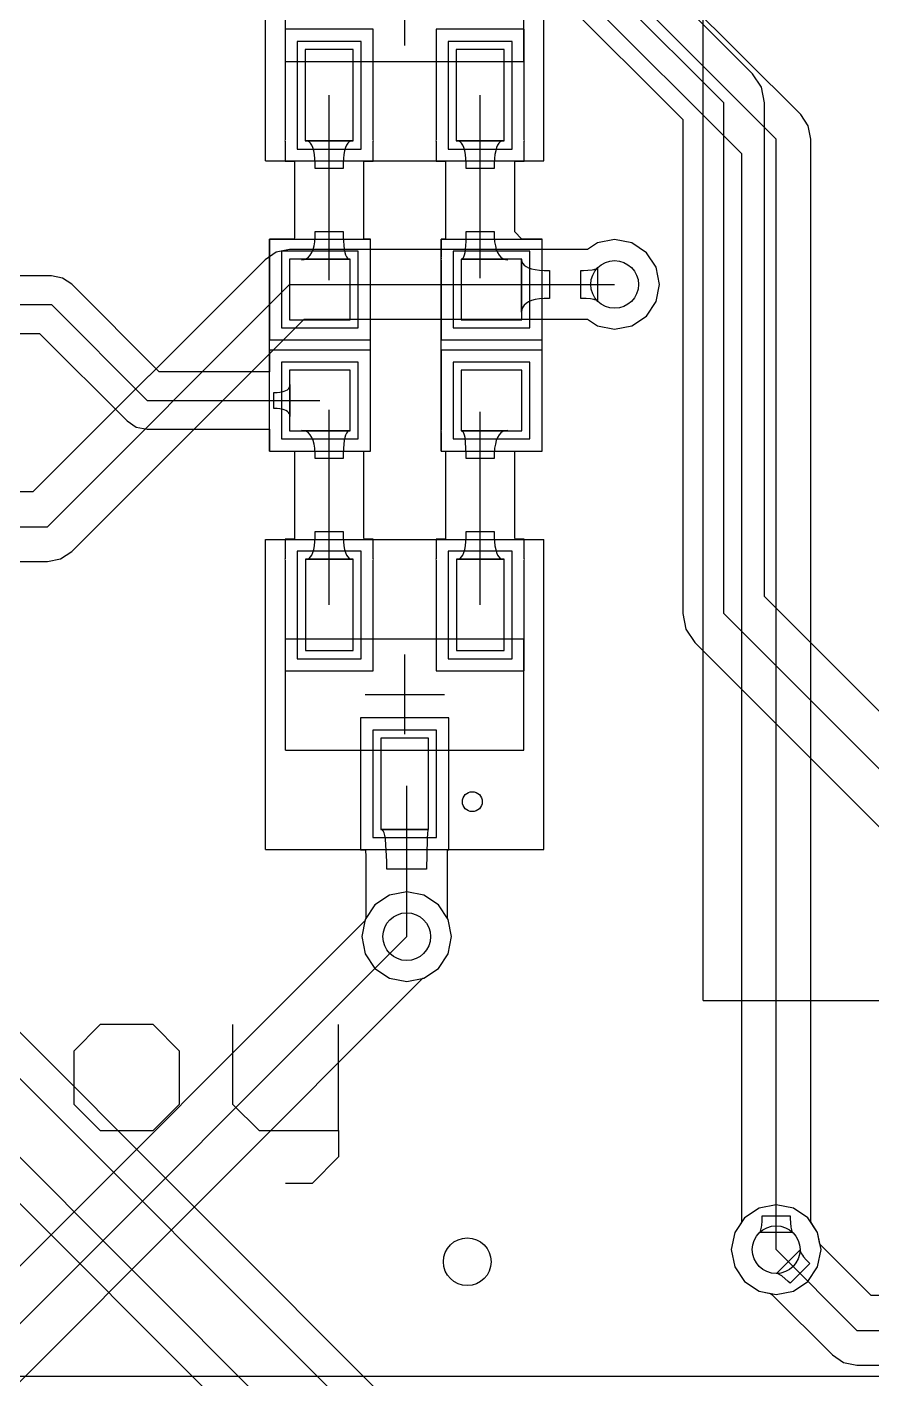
# Model space of a CAD drawing. Header units: millimetres. Extents: x 31.7 to 126, y 35.8 to 88.7.
# Drawn here: x 56.87 to 67.5, y 60.68 to 77.69 of the extents above; entities that cross this region are included whole.
import ezdxf

# ---------------------------------------------------------------- set-up
doc = ezdxf.new("R2010")
doc.units = ezdxf.units.MM
for name, color, linetype in [('BottomLayer', 5, 'Continuous'), ('BottomOverlay', 54, 'Continuous'), ('Mechanical13', 56, 'Continuous'), ('Mechanical15', 56, 'Continuous'), ('MultiLayer', 9, 'Continuous'), ('TopLayer', 1, 'Continuous'), ('TopOverlay', 2, 'Continuous'), ('TopPaste', 8, 'Continuous'), ('TopSolder', 216, 'Continuous')]:
    doc.layers.add(name, color=color, linetype=linetype)

# ---------------------------------------------------------------- blocks, each defined once
blk = doc.blocks.new('18650____________B_2')
at = {"layer": 'BottomOverlay'}
blk.add_line((-0.469, 22), (76.531, 22), dxfattribs=at)
blk = doc.blocks.new('_8050_8')
at = {"layer": 'Mechanical13'}
for p, q in [((0.776, 1.424), (-0.624, 1.424)), ((-0.624, -1.576), (-0.624, 1.424)), ((0.776, -1.576), (0.776, 1.424)), ((0.776, -1.576), (-0.624, -1.576))]:
    blk.add_line(p, q, dxfattribs=at)
at = {"layer": 'Mechanical15'}
for p, q in [((2.026, 1.674), (-1.874, 1.674)), ((-1.874, -1.826), (-1.874, 1.674)), ((2.026, -1.826), (2.026, 1.674)), ((0.076, -0.576), (0.076, 0.424)), ((0.576, -0.076), (-0.424, -0.076)), ((2.026, -1.826), (-1.874, -1.826))]:
    blk.add_line(p, q, dxfattribs=at)
at = {"layer": 'TopLayer'}
for p, q in [((-0.474, 1.174), (-1.624, 1.174)), ((-1.624, 1.174), (-1.624, 0.574)), ((-0.474, 0.574), (-0.474, 1.174)), ((-1.624, 0.574), (-0.474, 0.574)), ((1.776, 0.224), (0.626, 0.224)), ((0.626, 0.224), (0.626, -0.376)), ((1.776, -0.376), (1.776, 0.224)), ((0.626, -0.376), (1.776, -0.376)), ((-0.474, -0.726), (-1.624, -0.726)), ((-1.624, -0.726), (-1.624, -1.326)), ((-0.474, -1.326), (-0.474, -0.726)), ((-1.624, -1.326), (-0.474, -1.326))]:
    blk.add_line(p, q, dxfattribs=at)
at = {"layer": 'TopOverlay'}
for p, q in [((0.776, 1.424), (-0.124, 1.424)), ((0.776, 0.624), (0.776, 1.424)), ((0.776, -1.576), (0.776, -0.776)), ((0.776, -1.576), (-0.124, -1.576))]:
    blk.add_line(p, q, dxfattribs=at)
blk.add_circle((1.426, 0.774), 0.125, dxfattribs=at)
at = {"layer": 'TopPaste'}
for p, q in [((-0.474, 1.174), (-1.624, 1.174)), ((-1.624, 1.174), (-1.624, 0.574)), ((-0.474, 0.574), (-0.474, 1.174)), ((-1.624, 0.574), (-0.474, 0.574)), ((1.776, 0.224), (0.626, 0.224)), ((0.626, 0.224), (0.626, -0.376)), ((1.776, -0.376), (1.776, 0.224)), ((0.626, -0.376), (1.776, -0.376)), ((-0.474, -0.726), (-1.624, -0.726)), ((-1.624, -0.726), (-1.624, -1.326)), ((-0.474, -1.326), (-0.474, -0.726)), ((-1.624, -1.326), (-0.474, -1.326))]:
    blk.add_line(p, q, dxfattribs=at)
at = {"layer": 'TopSolder'}
for p, q in [((-0.372, 1.275), (-1.725, 1.275)), ((-1.725, 1.275), (-1.725, 0.472)), ((-0.372, 0.472), (-0.372, 1.275)), ((-1.725, 0.472), (-0.372, 0.472)), ((1.878, 0.325), (0.525, 0.325)), ((0.525, 0.325), (0.525, -0.478)), ((1.878, -0.478), (1.878, 0.325)), ((0.525, -0.478), (1.878, -0.478)), ((-0.372, -0.625), (-1.725, -0.625)), ((-1.725, -0.625), (-1.725, -1.428)), ((-0.372, -1.428), (-0.372, -0.625)), ((-1.725, -1.428), (-0.372, -1.428))]:
    blk.add_line(p, q, dxfattribs=at)
blk = doc.blocks.new('_8050_10')
at = {"layer": 'Mechanical13'}
for p, q in [((-0.624, 1.424), (0.776, 1.424)), ((-0.624, 1.424), (-0.624, -1.576)), ((0.776, 1.424), (0.776, -1.576)), ((-0.624, -1.576), (0.776, -1.576))]:
    blk.add_line(p, q, dxfattribs=at)
at = {"layer": 'Mechanical15'}
for p, q in [((-1.874, 1.674), (2.026, 1.674)), ((-1.874, 1.674), (-1.874, -1.826)), ((2.026, 1.674), (2.026, -1.826)), ((0.076, 0.424), (0.076, -0.576)), ((-0.424, -0.076), (0.576, -0.076)), ((-1.874, -1.826), (2.026, -1.826))]:
    blk.add_line(p, q, dxfattribs=at)
at = {"layer": 'TopLayer'}
for p, q in [((-0.474, 1.174), (-1.624, 1.174)), ((-1.624, 1.174), (-1.624, 0.574)), ((-0.474, 0.574), (-0.474, 1.174)), ((-1.624, 0.574), (-0.474, 0.574)), ((1.776, 0.224), (0.626, 0.224)), ((0.626, 0.224), (0.626, -0.376)), ((1.776, -0.376), (1.776, 0.224)), ((0.626, -0.376), (1.776, -0.376)), ((-0.474, -0.726), (-1.624, -0.726)), ((-1.624, -0.726), (-1.624, -1.326)), ((-0.474, -1.326), (-0.474, -0.726)), ((-1.624, -1.326), (-0.474, -1.326))]:
    blk.add_line(p, q, dxfattribs=at)
at = {"layer": 'TopOverlay'}
for p, q in [((-0.124, 1.424), (0.776, 1.424)), ((0.776, 1.424), (0.776, 0.624)), ((0.776, -0.776), (0.776, -1.576)), ((-0.124, -1.576), (0.776, -1.576))]:
    blk.add_line(p, q, dxfattribs=at)
blk.add_circle((1.426, 0.774), 0.125, dxfattribs=at)
at = {"layer": 'TopPaste'}
for p, q in [((-0.474, 1.174), (-1.624, 1.174)), ((-1.624, 1.174), (-1.624, 0.574)), ((-0.474, 0.574), (-0.474, 1.174)), ((-1.624, 0.574), (-0.474, 0.574)), ((1.776, 0.224), (0.626, 0.224)), ((0.626, 0.224), (0.626, -0.376)), ((1.776, -0.376), (1.776, 0.224)), ((0.626, -0.376), (1.776, -0.376)), ((-0.474, -0.726), (-1.624, -0.726)), ((-1.624, -0.726), (-1.624, -1.326)), ((-0.474, -1.326), (-0.474, -0.726)), ((-1.624, -1.326), (-0.474, -1.326))]:
    blk.add_line(p, q, dxfattribs=at)
at = {"layer": 'TopSolder'}
for p, q in [((-0.372, 1.275), (-1.725, 1.275)), ((-1.725, 1.275), (-1.725, 0.472)), ((-0.372, 0.472), (-0.372, 1.275)), ((-1.725, 0.472), (-0.372, 0.472)), ((1.878, 0.325), (0.525, 0.325)), ((0.525, 0.325), (0.525, -0.478)), ((1.878, -0.478), (1.878, 0.325)), ((0.525, -0.478), (1.878, -0.478)), ((-0.372, -0.625), (-1.725, -0.625)), ((-1.725, -0.625), (-1.725, -1.428)), ((-0.372, -1.428), (-0.372, -0.625)), ((-1.725, -1.428), (-0.372, -1.428))]:
    blk.add_line(p, q, dxfattribs=at)
blk = doc.blocks.new('R0603_24')
at = {"layer": 'TopLayer'}
for p, q in [((-1.079, 0.381), (-1.079, -0.381)), ((-0.317, 0.381), (-1.079, 0.381)), ((-0.317, -0.381), (-0.317, 0.381)), ((0.317, 0.381), (0.317, -0.381)), ((1.079, 0.381), (0.317, 0.381)), ((1.079, -0.381), (1.079, 0.381)), ((-1.079, -0.381), (-0.317, -0.381)), ((0.317, -0.381), (1.079, -0.381))]:
    blk.add_line(p, q, dxfattribs=at)
at = {"layer": 'TopOverlay'}
for p, q in [((-1.333, 0.635), (-1.333, -0.635)), ((-1.333, 0.635), (1.333, 0.635)), ((1.333, 0.635), (1.333, -0.635)), ((-1.333, -0.635), (1.333, -0.635))]:
    blk.add_line(p, q, dxfattribs=at)
at = {"layer": 'TopPaste'}
for p, q in [((-1.079, 0.381), (-1.079, -0.381)), ((-0.317, 0.381), (-1.079, 0.381)), ((-0.317, -0.381), (-0.317, 0.381)), ((0.317, 0.381), (0.317, -0.381)), ((1.079, 0.381), (0.317, 0.381)), ((1.079, -0.381), (1.079, 0.381)), ((-1.079, -0.381), (-0.317, -0.381)), ((0.317, -0.381), (1.079, -0.381))]:
    blk.add_line(p, q, dxfattribs=at)
at = {"layer": 'TopSolder'}
for p, q in [((-1.181, 0.483), (-1.181, -0.483)), ((-0.216, 0.483), (-1.181, 0.483)), ((-0.216, -0.483), (-0.216, 0.483)), ((0.216, 0.483), (0.216, -0.483)), ((1.181, 0.483), (0.216, 0.483)), ((1.181, -0.483), (1.181, 0.483)), ((-1.181, -0.483), (-0.216, -0.483)), ((0.216, -0.483), (1.181, -0.483))]:
    blk.add_line(p, q, dxfattribs=at)
blk = doc.blocks.new('R0603_28')
at = {"layer": 'TopLayer'}
for p, q in [((-1.079, 0.381), (-1.079, -0.381)), ((-0.318, 0.381), (-1.079, 0.381)), ((-0.318, -0.381), (-0.318, 0.381)), ((0.318, 0.381), (0.318, -0.381)), ((1.079, 0.381), (0.318, 0.381)), ((1.079, -0.381), (1.079, 0.381)), ((-1.079, -0.381), (-0.318, -0.381)), ((0.318, -0.381), (1.079, -0.381))]:
    blk.add_line(p, q, dxfattribs=at)
at = {"layer": 'TopOverlay'}
for p, q in [((-1.334, -0.635), (-1.334, 0.635)), ((1.333, 0.635), (-1.334, 0.635)), ((1.333, -0.635), (1.333, 0.635)), ((1.333, -0.635), (-1.334, -0.635))]:
    blk.add_line(p, q, dxfattribs=at)
at = {"layer": 'TopPaste'}
for p, q in [((-1.079, 0.381), (-1.079, -0.381)), ((-0.318, 0.381), (-1.079, 0.381)), ((-0.318, -0.381), (-0.318, 0.381)), ((0.318, 0.381), (0.318, -0.381)), ((1.079, 0.381), (0.318, 0.381)), ((1.079, -0.381), (1.079, 0.381)), ((-1.079, -0.381), (-0.318, -0.381)), ((0.318, -0.381), (1.079, -0.381))]:
    blk.add_line(p, q, dxfattribs=at)
at = {"layer": 'TopSolder'}
for p, q in [((-1.181, 0.483), (-1.181, -0.483)), ((-0.216, 0.483), (-1.181, 0.483)), ((-0.216, -0.483), (-0.216, 0.483)), ((0.216, 0.483), (0.216, -0.483)), ((1.181, 0.483), (0.216, 0.483)), ((1.181, -0.483), (1.181, 0.483)), ((-1.181, -0.483), (-0.216, -0.483)), ((0.216, -0.483), (1.181, -0.483))]:
    blk.add_line(p, q, dxfattribs=at)
blk = doc.blocks.new('SSH1106_60')
at = {"layer": 'TopOverlay'}
for q in [(2.762, 25.381), (37.362, 2.134)]:
    blk.add_line((2.762, 2.134), q, dxfattribs=at)

msp = doc.modelspace()

# ---------------------------------------------------------------- linework, layer by layer
at = {"layer": 'BottomLayer'}
for p, q in [((65.997, 77.097), (64.067, 79.027)), ((63.703, 78.664), (65.634, 76.733)), ((63.49, 78.15), (65.12, 76.521)), ((66.108, 76.93), (65.997, 77.097)), ((66.147, 76.733), (66.108, 76.93)), ((65.634, 70.307), (65.634, 76.733)), ((66.147, 70.52), (66.147, 76.733)), ((65.12, 76.521), (65.12, 70.307)), ((64.262, 75.012), (64.046, 74.969)), ((64.478, 74.969), (64.262, 75.012)), ((60.005, 74.852), (59.863, 74.757)), ((60.173, 74.885), (60.005, 74.852)), ((63.901, 74.885), (60.173, 74.885)), ((63.922, 74.886), (63.901, 74.885)), ((64.046, 74.969), (63.922, 74.886)), ((64.661, 74.847), (64.478, 74.969)), ((64.784, 74.664), (64.661, 74.847)), ((59.863, 74.757), (56.943, 71.837)), ((64.039, 74.651), (64.048, 74.657)), ((64.048, 74.657), (64.048, 74.237)), ((64.827, 74.447), (64.784, 74.664)), ((63.838, 74.622), (63.872, 74.623)), ((63.838, 74.272), (63.838, 74.622)), ((63.872, 74.623), (63.978, 74.631)), ((63.978, 74.631), (63.998, 74.635)), ((63.998, 74.635), (64.014, 74.64)), ((64.014, 74.64), (64.028, 74.645)), ((64.028, 74.645), (64.039, 74.651)), ((57.125, 71.399), (60.173, 74.447)), ((60.173, 74.447), (64.262, 74.447)), ((64.784, 74.231), (64.827, 74.447)), ((63.903, 74.271), (63.838, 74.272)), ((63.956, 74.267), (63.903, 74.271)), ((63.978, 74.264), (63.956, 74.267)), ((63.998, 74.26), (63.978, 74.264)), ((64.014, 74.255), (63.998, 74.26)), ((64.028, 74.25), (64.014, 74.255)), ((64.039, 74.244), (64.028, 74.25)), ((64.048, 74.237), (64.039, 74.244)), ((64.661, 74.048), (64.784, 74.231)), ((57.434, 71.09), (60.354, 74.01)), ((60.354, 74.01), (63.918, 74.01)), ((63.918, 74.01), (63.92, 74.01)), ((63.92, 74.01), (64.046, 73.926)), ((64.478, 73.926), (64.661, 74.048)), ((64.046, 73.926), (64.262, 73.883)), ((64.262, 73.883), (64.478, 73.926)), ((56.943, 71.837), (50.37, 71.837)), ((49.962, 71.399), (57.125, 71.399)), ((57.292, 70.995), (57.434, 71.09)), ((50.259, 70.962), (57.125, 70.962)), ((57.125, 70.962), (57.292, 70.995)), ((71.485, 65.182), (66.147, 70.52)), ((65.12, 70.307), (65.159, 70.111)), ((65.634, 70.307), (71.272, 64.668)), ((65.159, 70.111), (65.27, 69.944)), ((65.27, 69.944), (70.909, 64.305)), ((61.43, 66.765), (61.246, 66.643)), ((61.646, 66.808), (61.43, 66.765)), ((61.862, 66.765), (61.646, 66.808)), ((62.045, 66.643), (61.862, 66.765)), ((61.246, 66.643), (61.124, 66.459)), ((62.168, 66.459), (62.045, 66.643)), ((61.121, 66.445), (53.434, 58.758)), ((61.124, 66.459), (61.121, 66.445)), ((62.211, 66.243), (62.168, 66.459)), ((53.797, 58.395), (61.646, 66.243)), ((62.168, 66.027), (62.211, 66.243)), ((62.045, 65.844), (62.168, 66.027)), ((61.862, 65.721), (62.045, 65.844)), ((54.574, 58.445), (61.848, 65.719)), ((61.848, 65.719), (61.862, 65.721)), ((66.078, 62.828), (65.895, 62.706)), ((66.294, 62.871), (66.078, 62.828)), ((66.51, 62.828), (66.294, 62.871)), ((66.693, 62.706), (66.51, 62.828)), ((65.895, 62.706), (65.772, 62.522)), ((66.816, 62.522), (66.693, 62.706)), ((65.772, 62.522), (65.729, 62.306)), ((66.845, 62.373), (66.816, 62.522)), ((65.729, 62.306), (65.772, 62.09)), ((66.294, 62.306), (67.31, 61.29)), ((66.297, 62.006), (66.594, 62.303)), ((66.594, 62.303), (66.595, 62.293)), ((66.595, 62.293), (66.599, 62.281)), ((66.599, 62.281), (66.605, 62.267)), ((66.605, 62.267), (66.613, 62.252)), ((66.613, 62.252), (66.625, 62.235)), ((66.846, 62.372), (66.845, 62.373)), ((67.491, 61.728), (66.846, 62.372)), ((65.772, 62.09), (65.895, 61.907)), ((66.717, 62.13), (66.47, 61.883)), ((66.625, 62.235), (66.638, 62.217)), ((66.638, 62.217), (66.673, 62.177)), ((66.673, 62.177), (66.717, 62.13)), ((65.895, 61.907), (66.078, 61.784)), ((66.308, 62.005), (66.297, 62.006)), ((66.32, 62.001), (66.308, 62.005)), ((66.333, 61.995), (66.32, 62.001)), ((66.348, 61.987), (66.333, 61.995)), ((66.365, 61.976), (66.348, 61.987)), ((66.446, 61.906), (66.365, 61.976)), ((66.47, 61.883), (66.446, 61.906)), ((66.078, 61.784), (66.224, 61.755)), ((66.224, 61.755), (66.24, 61.741)), ((66.24, 61.741), (67.001, 60.981)), ((102.286, 61.728), (67.491, 61.728)), ((67.31, 61.29), (102.286, 61.29)), ((67.001, 60.981), (67.143, 60.886)), ((67.143, 60.886), (67.31, 60.853)), ((67.31, 60.853), (102.105, 60.853))]:
    msp.add_line(p, q, dxfattribs=at)
for centre in [(64.262, 74.447), (61.646, 66.243), (66.294, 62.306), (62.408, 62.154)]:
    msp.add_circle(centre, 0.3, dxfattribs=at)
at = {"layer": 'MultiLayer'}
for centre in [(64.262, 74.447), (61.646, 66.243), (66.294, 62.306), (62.408, 62.154)]:
    msp.add_circle(centre, 0.3, dxfattribs=at)
at = {"layer": 'TopLayer'}
for p, q in [((66.603, 76.585), (63.802, 79.387)), ((63.493, 79.078), (66.294, 76.276)), ((63.311, 78.64), (65.857, 76.095)), ((61.224, 77.657), (60.116, 77.657)), ((60.116, 77.657), (60.116, 76.265)), ((61.224, 76.265), (61.224, 77.657)), ((63.124, 77.657), (62.016, 77.657)), ((62.016, 77.657), (62.016, 76.265)), ((63.124, 76.265), (63.124, 77.657)), ((60.67, 74.501), (60.67, 76.828)), ((62.57, 74.526), (62.57, 76.828)), ((66.698, 76.444), (66.603, 76.585)), ((66.731, 76.276), (66.698, 76.444)), ((60.116, 76.265), (60.114, 76.256)), ((60.114, 76.256), (60.116, 76.246)), ((60.116, 76.246), (60.116, 75.999)), ((60.397, 76.252), (60.373, 76.256)), ((60.373, 76.256), (60.967, 76.256)), ((60.417, 76.242), (60.397, 76.252)), ((60.436, 76.224), (60.417, 76.242)), ((60.451, 76.2), (60.436, 76.224)), ((60.465, 76.168), (60.451, 76.2)), ((60.889, 76.2), (60.876, 76.168)), ((60.905, 76.224), (60.889, 76.2)), ((60.923, 76.242), (60.905, 76.224)), ((60.944, 76.252), (60.923, 76.242)), ((60.967, 76.256), (60.944, 76.252)), ((61.226, 76.256), (61.224, 76.265)), ((61.224, 76.246), (61.226, 76.256)), ((61.224, 75.999), (61.224, 76.246)), ((62.016, 76.265), (62.014, 76.256)), ((62.014, 76.256), (62.016, 76.246)), ((62.016, 76.246), (62.016, 75.999)), ((62.297, 76.252), (62.273, 76.256)), ((62.273, 76.256), (62.867, 76.256)), ((62.317, 76.242), (62.297, 76.252)), ((62.336, 76.224), (62.317, 76.242)), ((62.351, 76.2), (62.336, 76.224)), ((62.365, 76.168), (62.351, 76.2)), ((62.789, 76.2), (62.776, 76.168)), ((62.805, 76.224), (62.789, 76.2)), ((62.823, 76.242), (62.805, 76.224)), ((62.844, 76.252), (62.823, 76.242)), ((62.867, 76.256), (62.844, 76.252)), ((63.126, 76.256), (63.124, 76.265)), ((63.124, 76.246), (63.126, 76.256)), ((63.124, 75.999), (63.124, 76.246)), ((66.294, 62.306), (66.294, 76.276)), ((66.731, 62.668), (66.731, 76.276)), ((60.476, 76.13), (60.465, 76.168)), ((60.484, 76.084), (60.476, 76.13)), ((60.494, 75.972), (60.484, 76.084)), ((60.85, 76.032), (60.847, 75.972)), ((60.856, 76.084), (60.85, 76.032)), ((60.865, 76.13), (60.856, 76.084)), ((60.876, 76.168), (60.865, 76.13)), ((62.376, 76.13), (62.365, 76.168)), ((62.384, 76.084), (62.376, 76.13)), ((62.394, 75.972), (62.384, 76.084)), ((62.75, 76.032), (62.747, 75.972)), ((62.756, 76.084), (62.75, 76.032)), ((62.765, 76.13), (62.756, 76.084)), ((62.776, 76.168), (62.765, 76.13)), ((65.857, 76.095), (65.857, 62.65)), ((60.116, 75.999), (60.232, 75.999)), ((60.232, 75.999), (60.233, 75.986)), ((60.233, 75.986), (60.233, 75.037)), ((60.495, 75.906), (60.494, 75.972)), ((60.845, 75.906), (60.495, 75.906)), ((60.847, 75.972), (60.845, 75.906)), ((61.108, 75.025), (61.108, 75.999)), ((61.108, 75.999), (61.224, 75.999)), ((62.016, 75.999), (62.132, 75.999)), ((62.132, 75.999), (62.133, 75.986)), ((62.133, 75.986), (62.133, 75.019)), ((62.395, 75.906), (62.394, 75.972)), ((62.745, 75.906), (62.395, 75.906)), ((62.747, 75.972), (62.745, 75.906)), ((63.008, 75.111), (63.008, 75.999)), ((63.008, 75.999), (63.124, 75.999)), ((60.231, 75.019), (59.919, 75.019)), ((59.919, 75.019), (59.919, 73.749)), ((60.233, 75.037), (60.231, 75.019)), ((60.488, 74.985), (60.494, 75.045)), ((60.494, 75.045), (60.495, 75.112)), ((60.495, 75.112), (60.845, 75.112)), ((60.845, 75.112), (60.846, 75.045)), ((60.846, 75.045), (60.859, 74.888)), ((61.108, 75.019), (61.108, 75.025)), ((61.189, 75.019), (61.108, 75.019)), ((61.189, 74.773), (61.189, 75.019)), ((62.133, 75.019), (62.078, 75.019)), ((62.078, 75.019), (62.078, 74.79)), ((62.393, 74.986), (62.395, 75.112)), ((62.395, 75.112), (62.745, 75.112)), ((62.745, 75.112), (62.747, 75.045)), ((62.747, 75.045), (62.752, 74.985)), ((63.091, 75.021), (63.008, 75.111)), ((63.1, 75.019), (63.091, 75.021)), ((63.348, 75.019), (63.1, 75.019)), ((63.348, 74.885), (63.348, 75.019)), ((64.262, 75.012), (64.046, 74.969)), ((64.478, 74.969), (64.262, 75.012)), ((60.432, 74.816), (60.452, 74.848)), ((60.452, 74.848), (60.467, 74.886)), ((60.467, 74.886), (60.48, 74.932)), ((60.48, 74.932), (60.488, 74.985)), ((60.859, 74.888), (60.867, 74.849)), ((60.867, 74.849), (60.876, 74.818)), ((62.374, 74.818), (62.38, 74.849)), ((62.38, 74.849), (62.386, 74.888)), ((62.386, 74.888), (62.393, 74.986)), ((62.752, 74.985), (62.761, 74.932)), ((62.761, 74.932), (62.773, 74.886)), ((62.773, 74.886), (62.789, 74.848)), ((62.789, 74.848), (62.808, 74.816)), ((63.354, 74.885), (63.348, 74.885)), ((63.901, 74.885), (63.354, 74.885)), ((63.922, 74.886), (63.901, 74.885)), ((64.046, 74.969), (63.922, 74.886)), ((64.661, 74.847), (64.478, 74.969)), ((64.784, 74.664), (64.661, 74.847)), ((60.932, 74.762), (60.32, 74.759)), ((60.32, 74.759), (60.354, 74.762)), ((60.354, 74.762), (60.383, 74.773)), ((60.383, 74.773), (60.41, 74.791)), ((60.41, 74.791), (60.432, 74.816)), ((60.876, 74.818), (60.888, 74.793)), ((60.888, 74.793), (60.901, 74.776)), ((60.901, 74.776), (60.915, 74.765)), ((60.915, 74.765), (60.932, 74.762)), ((61.191, 74.763), (61.189, 74.773)), ((61.189, 74.753), (61.191, 74.763)), ((61.189, 73.749), (61.189, 74.753)), ((62.078, 74.773), (62.076, 74.763)), ((62.076, 74.763), (62.078, 74.753)), ((62.078, 74.79), (62.077, 74.787)), ((62.077, 74.787), (62.078, 74.78)), ((62.078, 74.78), (62.078, 74.773)), ((62.078, 74.753), (62.078, 73.749)), ((62.335, 74.762), (62.346, 74.765)), ((62.92, 74.759), (62.335, 74.762)), ((62.346, 74.765), (62.357, 74.776)), ((62.357, 74.776), (62.366, 74.793)), ((62.366, 74.793), (62.374, 74.818)), ((62.808, 74.816), (62.831, 74.791)), ((62.831, 74.791), (62.857, 74.773)), ((62.857, 74.773), (62.887, 74.762)), ((62.887, 74.762), (62.92, 74.759)), ((63.091, 74.097), (63.091, 74.762)), ((63.091, 74.762), (63.094, 74.735)), ((63.094, 74.735), (63.105, 74.712)), ((63.105, 74.712), (63.122, 74.691)), ((63.122, 74.691), (63.147, 74.673)), ((63.147, 74.673), (63.178, 74.657)), ((63.178, 74.657), (63.217, 74.645)), ((64.039, 74.651), (64.048, 74.657)), ((64.048, 74.657), (64.048, 74.237)), ((64.827, 74.447), (64.784, 74.664)), ((57.175, 74.554), (47.632, 74.554)), ((57.314, 74.527), (57.175, 74.554)), ((57.431, 74.449), (57.314, 74.527)), ((63.217, 74.645), (63.262, 74.635)), ((63.262, 74.635), (63.315, 74.628)), ((63.315, 74.628), (63.374, 74.624)), ((63.374, 74.624), (63.441, 74.622)), ((63.441, 74.622), (63.441, 74.272)), ((63.838, 74.622), (63.872, 74.623)), ((63.838, 74.272), (63.838, 74.622)), ((63.872, 74.623), (63.978, 74.631)), ((63.978, 74.631), (63.998, 74.635)), ((63.998, 74.635), (64.014, 74.64)), ((64.014, 74.64), (64.028, 74.645)), ((64.028, 74.645), (64.039, 74.651)), ((58.531, 73.348), (57.431, 74.449)), ((62.776, 74.447), (64.262, 74.447)), ((64.784, 74.231), (64.827, 74.447)), ((48.082, 74.193), (57.175, 74.193)), ((57.175, 74.193), (58.382, 72.987)), ((63.105, 74.16), (63.094, 74.131)), ((63.122, 74.187), (63.105, 74.16)), ((63.147, 74.209), (63.122, 74.187)), ((63.178, 74.229), (63.147, 74.209)), ((63.217, 74.244), (63.178, 74.229)), ((63.262, 74.257), (63.217, 74.244)), ((63.315, 74.265), (63.262, 74.257)), ((63.374, 74.271), (63.315, 74.265)), ((63.441, 74.272), (63.374, 74.271)), ((63.903, 74.271), (63.838, 74.272)), ((63.956, 74.267), (63.903, 74.271)), ((63.978, 74.264), (63.956, 74.267)), ((63.998, 74.26), (63.978, 74.264)), ((64.014, 74.255), (63.998, 74.26)), ((64.028, 74.25), (64.014, 74.255)), ((64.039, 74.244), (64.028, 74.25)), ((64.048, 74.237), (64.039, 74.244)), ((64.661, 74.048), (64.784, 74.231)), ((63.094, 74.131), (63.091, 74.097)), ((63.348, 74.008), (63.366, 74.01)), ((63.348, 73.749), (63.348, 74.008)), ((63.366, 74.01), (63.918, 74.01)), ((63.918, 74.01), (63.92, 74.01)), ((63.92, 74.01), (64.046, 73.926)), ((64.478, 73.926), (64.661, 74.048)), ((48.995, 73.832), (57.026, 73.832)), ((57.026, 73.832), (58.127, 72.732)), ((64.046, 73.926), (64.262, 73.883)), ((64.262, 73.883), (64.478, 73.926)), ((59.919, 73.749), (61.189, 73.749)), ((62.078, 73.749), (63.348, 73.749)), ((61.189, 73.622), (59.919, 73.622)), ((59.919, 73.622), (59.919, 73.348)), ((61.189, 72.618), (61.189, 73.622)), ((63.348, 73.622), (62.078, 73.622)), ((62.078, 73.622), (62.078, 72.618)), ((63.348, 72.352), (63.348, 73.622)), ((59.919, 73.348), (58.531, 73.348)), ((60.144, 73.123), (60.158, 73.136)), ((60.158, 73.136), (60.168, 73.151)), ((60.168, 73.151), (60.174, 73.168)), ((60.174, 73.168), (60.176, 73.187)), ((60.176, 73.187), (60.176, 72.787)), ((58.382, 72.987), (60.554, 72.987)), ((59.976, 73.087), (60.014, 73.088)), ((59.976, 72.887), (59.976, 73.087)), ((60.014, 73.088), (60.048, 73.091)), ((60.048, 73.091), (60.078, 73.096)), ((60.078, 73.096), (60.104, 73.103)), ((60.104, 73.103), (60.126, 73.112)), ((60.126, 73.112), (60.144, 73.123)), ((60.014, 72.886), (59.976, 72.887)), ((60.048, 72.883), (60.014, 72.886)), ((60.078, 72.878), (60.048, 72.883)), ((60.104, 72.871), (60.078, 72.878)), ((60.126, 72.862), (60.104, 72.871)), ((60.144, 72.851), (60.126, 72.862)), ((60.158, 72.838), (60.144, 72.851)), ((60.168, 72.823), (60.158, 72.838)), ((60.174, 72.806), (60.168, 72.823)), ((60.176, 72.787), (60.174, 72.806)), ((60.67, 70.416), (60.67, 72.87)), ((62.57, 70.416), (62.57, 72.845)), ((58.127, 72.732), (58.244, 72.653)), ((58.244, 72.653), (58.382, 72.626)), ((58.382, 72.626), (59.919, 72.626)), ((59.919, 72.626), (59.919, 72.352)), ((61.191, 72.608), (61.189, 72.618)), ((62.078, 72.618), (62.076, 72.608)), ((60.354, 72.608), (60.32, 72.612)), ((60.32, 72.612), (60.932, 72.609)), ((60.383, 72.598), (60.354, 72.608)), ((60.41, 72.58), (60.383, 72.598)), ((60.432, 72.555), (60.41, 72.58)), ((60.452, 72.523), (60.432, 72.555)), ((60.467, 72.484), (60.452, 72.523)), ((60.48, 72.439), (60.467, 72.484)), ((60.859, 72.483), (60.853, 72.437)), ((60.867, 72.521), (60.859, 72.483)), ((60.876, 72.553), (60.867, 72.521)), ((60.888, 72.577), (60.876, 72.553)), ((60.901, 72.595), (60.888, 72.577)), ((60.915, 72.605), (60.901, 72.595)), ((60.932, 72.609), (60.915, 72.605)), ((61.189, 72.598), (61.191, 72.608)), ((61.189, 72.352), (61.189, 72.598)), ((62.076, 72.608), (62.078, 72.598)), ((62.078, 72.59), (62.077, 72.584)), ((62.077, 72.584), (62.078, 72.581)), ((62.078, 72.598), (62.078, 72.59)), ((62.078, 72.581), (62.078, 72.352)), ((62.335, 72.609), (62.92, 72.612)), ((62.346, 72.605), (62.335, 72.609)), ((62.357, 72.595), (62.346, 72.605)), ((62.366, 72.577), (62.357, 72.595)), ((62.374, 72.553), (62.366, 72.577)), ((62.38, 72.521), (62.374, 72.553)), ((62.395, 72.325), (62.38, 72.521)), ((62.773, 72.484), (62.761, 72.439)), ((62.789, 72.523), (62.773, 72.484)), ((62.808, 72.555), (62.789, 72.523)), ((62.831, 72.58), (62.808, 72.555)), ((62.857, 72.598), (62.831, 72.58)), ((62.887, 72.608), (62.857, 72.598)), ((62.92, 72.612), (62.887, 72.608)), ((59.919, 72.352), (60.231, 72.352)), ((60.231, 72.352), (60.233, 72.334)), ((60.233, 72.334), (60.233, 71.245)), ((60.488, 72.386), (60.48, 72.439)), ((60.494, 72.326), (60.488, 72.386)), ((60.495, 72.259), (60.494, 72.326)), ((60.846, 72.325), (60.845, 72.259)), ((60.853, 72.437), (60.846, 72.325)), ((61.108, 71.258), (61.108, 72.352)), ((61.108, 72.352), (61.189, 72.352)), ((62.078, 72.352), (62.133, 72.352)), ((62.133, 72.352), (62.133, 71.245)), ((62.395, 72.259), (62.395, 72.325)), ((62.747, 72.326), (62.745, 72.259)), ((62.752, 72.386), (62.747, 72.326)), ((62.761, 72.439), (62.752, 72.386)), ((63.008, 72.334), (63.009, 72.352)), ((63.008, 71.258), (63.008, 72.334)), ((63.009, 72.352), (63.348, 72.352)), ((60.845, 72.259), (60.495, 72.259)), ((62.745, 72.259), (62.395, 72.259)), ((60.491, 71.212), (60.494, 71.272)), ((60.494, 71.272), (60.495, 71.338)), ((60.495, 71.338), (60.845, 71.338)), ((60.845, 71.338), (60.847, 71.272)), ((60.847, 71.272), (60.856, 71.16)), ((61.109, 71.245), (61.108, 71.258)), ((62.391, 71.212), (62.394, 71.272)), ((62.394, 71.272), (62.395, 71.338)), ((62.395, 71.338), (62.745, 71.338)), ((62.745, 71.338), (62.747, 71.272)), ((62.747, 71.272), (62.756, 71.16)), ((63.009, 71.245), (63.008, 71.258)), ((60.233, 71.245), (60.116, 71.245)), ((60.116, 71.245), (60.116, 70.998)), ((60.465, 71.076), (60.476, 71.114)), ((60.476, 71.114), (60.484, 71.16)), ((60.484, 71.16), (60.491, 71.212)), ((60.856, 71.16), (60.865, 71.114)), ((60.865, 71.114), (60.876, 71.076)), ((61.224, 71.245), (61.109, 71.245)), ((61.224, 70.998), (61.224, 71.245)), ((62.133, 71.245), (62.016, 71.245)), ((62.016, 71.245), (62.016, 70.998)), ((62.365, 71.076), (62.376, 71.114)), ((62.376, 71.114), (62.384, 71.16)), ((62.384, 71.16), (62.391, 71.212)), ((62.756, 71.16), (62.765, 71.114)), ((62.765, 71.114), (62.776, 71.076)), ((63.124, 71.245), (63.009, 71.245)), ((63.124, 70.998), (63.124, 71.245)), ((60.116, 70.998), (60.114, 70.988)), ((60.114, 70.988), (60.116, 70.978)), ((60.116, 70.978), (60.116, 69.587)), ((60.373, 70.988), (60.397, 70.992)), ((60.967, 70.988), (60.373, 70.988)), ((60.397, 70.992), (60.417, 71.002)), ((60.417, 71.002), (60.436, 71.02)), ((60.436, 71.02), (60.451, 71.044)), ((60.451, 71.044), (60.465, 71.076)), ((60.876, 71.076), (60.889, 71.044)), ((60.889, 71.044), (60.905, 71.02)), ((60.905, 71.02), (60.923, 71.002)), ((60.923, 71.002), (60.944, 70.992)), ((60.944, 70.992), (60.967, 70.988)), ((61.226, 70.988), (61.224, 70.998)), ((61.224, 70.978), (61.226, 70.988)), ((61.224, 69.587), (61.224, 70.978)), ((62.016, 70.998), (62.014, 70.988)), ((62.014, 70.988), (62.016, 70.978)), ((62.016, 70.978), (62.016, 69.587)), ((62.273, 70.988), (62.297, 70.992)), ((62.867, 70.988), (62.273, 70.988)), ((62.297, 70.992), (62.317, 71.002)), ((62.317, 71.002), (62.336, 71.02)), ((62.336, 71.02), (62.351, 71.044)), ((62.351, 71.044), (62.365, 71.076)), ((62.776, 71.076), (62.789, 71.044)), ((62.789, 71.044), (62.805, 71.02)), ((62.805, 71.02), (62.823, 71.002)), ((62.823, 71.002), (62.844, 70.992)), ((62.844, 70.992), (62.867, 70.988)), ((63.126, 70.988), (63.124, 70.998)), ((63.124, 70.978), (63.126, 70.988)), ((63.124, 69.587), (63.124, 70.978)), ((60.116, 69.587), (61.224, 69.587)), ((62.016, 69.587), (63.124, 69.587)), ((68.363, 53.453), (52.711, 69.106)), ((52.299, 68.936), (68.072, 53.162)), ((62.174, 68.995), (61.066, 68.995)), ((61.066, 68.995), (61.066, 67.604)), ((62.174, 67.622), (62.174, 68.995)), ((51.537, 68.707), (67.462, 52.781)), ((51.245, 68.416), (67.05, 52.611)), ((61.646, 66.243), (61.646, 68.141)), ((61.066, 67.604), (61.064, 67.594)), ((61.064, 67.594), (61.066, 67.589)), ((61.066, 67.589), (61.065, 67.583)), ((61.065, 67.583), (61.066, 67.576)), ((61.066, 67.576), (61.066, 67.337)), ((61.337, 67.589), (61.323, 67.594)), ((61.323, 67.594), (61.917, 67.594)), ((61.349, 67.574), (61.337, 67.589)), ((61.36, 67.549), (61.349, 67.574)), ((61.37, 67.514), (61.36, 67.549)), ((61.378, 67.469), (61.37, 67.514)), ((61.906, 67.549), (61.901, 67.469)), ((61.91, 67.574), (61.906, 67.549)), ((61.913, 67.589), (61.91, 67.574)), ((61.917, 67.594), (61.913, 67.589)), ((62.175, 67.62), (62.174, 67.622)), ((62.174, 67.613), (62.175, 67.62)), ((62.174, 67.604), (62.174, 67.613)), ((62.176, 67.594), (62.174, 67.604)), ((62.174, 67.585), (62.176, 67.594)), ((62.174, 67.337), (62.174, 67.585)), ((61.395, 67.189), (61.378, 67.469)), ((61.901, 67.469), (61.896, 67.094)), ((61.066, 67.337), (61.126, 67.337)), ((61.126, 67.337), (61.132, 67.249)), ((61.132, 67.249), (61.132, 66.471)), ((61.396, 67.094), (61.395, 67.189)), ((62.16, 66.471), (62.16, 67.337)), ((62.16, 67.337), (62.174, 67.337)), ((61.896, 67.094), (61.396, 67.094)), ((61.124, 66.459), (61.081, 66.243)), ((61.132, 66.471), (61.124, 66.459)), ((62.168, 66.459), (62.16, 66.471)), ((62.211, 66.243), (62.168, 66.459)), ((61.081, 66.243), (61.124, 66.027)), ((62.168, 66.027), (62.211, 66.243)), ((61.124, 66.027), (61.246, 65.844)), ((62.045, 65.844), (62.168, 66.027)), ((61.246, 65.844), (61.43, 65.721)), ((61.862, 65.721), (62.045, 65.844)), ((61.43, 65.721), (61.646, 65.678)), ((61.646, 65.678), (61.862, 65.721)), ((65.856, 62.649), (65.772, 62.522)), ((65.857, 62.65), (65.856, 62.649)), ((66.106, 62.57), (66.11, 62.59)), ((66.11, 62.59), (66.113, 62.612)), ((66.113, 62.612), (66.118, 62.665)), ((66.118, 62.665), (66.119, 62.73)), ((66.119, 62.73), (66.469, 62.73)), ((66.469, 62.73), (66.469, 62.696)), ((66.469, 62.696), (66.478, 62.59)), ((66.478, 62.59), (66.482, 62.57)), ((66.733, 62.646), (66.731, 62.668)), ((66.816, 62.522), (66.733, 62.646)), ((65.772, 62.522), (65.729, 62.306)), ((66.084, 62.52), (66.091, 62.529)), ((66.504, 62.52), (66.084, 62.52)), ((66.091, 62.529), (66.097, 62.54)), ((66.097, 62.54), (66.102, 62.554)), ((66.102, 62.554), (66.106, 62.57)), ((66.482, 62.57), (66.486, 62.554)), ((66.486, 62.554), (66.491, 62.54)), ((66.491, 62.54), (66.497, 62.529)), ((66.497, 62.529), (66.504, 62.52)), ((66.859, 62.306), (66.816, 62.522)), ((65.729, 62.306), (65.772, 62.09)), ((66.816, 62.09), (66.859, 62.306)), ((65.772, 62.09), (65.895, 61.907)), ((66.693, 61.907), (66.816, 62.09)), ((65.895, 61.907), (66.078, 61.784)), ((66.51, 61.784), (66.693, 61.907)), ((66.078, 61.784), (66.294, 61.741)), ((66.294, 61.741), (66.51, 61.784))]:
    msp.add_line(p, q, dxfattribs=at)
for centre in [(64.262, 74.447), (61.646, 66.243), (66.294, 62.306), (62.408, 62.154)]:
    msp.add_circle(centre, 0.3, dxfattribs=at)
at = {"layer": 'TopOverlay'}
for p, q in [((57.789, 65.138), (57.456, 64.804)), ((58.455, 65.138), (57.789, 65.138)), ((58.788, 64.804), (58.455, 65.138)), ((59.455, 65.138), (59.455, 64.138)), ((60.788, 63.805), (60.788, 65.138)), ((57.456, 64.804), (57.456, 64.138)), ((58.788, 64.138), (58.788, 64.804)), ((57.456, 64.138), (57.789, 63.805)), ((58.455, 63.805), (58.788, 64.138)), ((59.455, 64.138), (59.788, 63.805)), ((57.789, 63.805), (58.455, 63.805)), ((59.788, 63.805), (60.788, 63.805)), ((60.788, 63.805), (60.788, 63.472)), ((60.788, 63.472), (60.455, 63.138)), ((60.455, 63.138), (60.121, 63.138))]:
    msp.add_line(p, q, dxfattribs=at)

# ---------------------------------------------------------------- block references
for name, p, rotation in [('SSH1106_60', (62.614, 63.308), 360), ('18650____________B_2', (40.283, 38.715), 360), ('_8050_10', (61.544, 77.876), 90), ('R0603_28', (60.554, 73.685), 270), ('R0603_24', (62.713, 73.685), 90), ('_8050_8', (61.697, 69.367), 270)]:
    msp.add_blockref(name, p, dxfattribs=dict(rotation=rotation))

doc.saveas('drawing.dxf')
